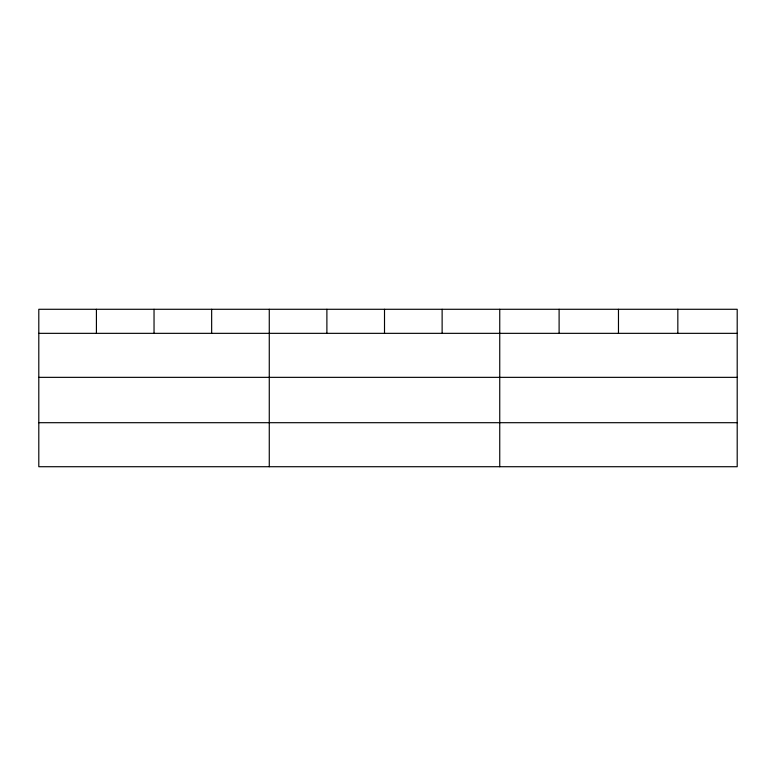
<?xml version="1.0" encoding="UTF-8"?>
<svg xmlns="http://www.w3.org/2000/svg" width="776" height="776" viewBox="0 0 776 776"><rect width="100%" height="100%" fill="white"/><g stroke="black" fill="none" stroke-linecap="round" stroke-linejoin="round"><path stroke-width="1.16" d="M737.2 377.349L737.2 309.285L38.8 309.285L38.8 466.715L737.2 466.715L737.2 377.349L38.8 377.349M38.8 333.34L737.2 333.34M38.8 422.697L737.2 422.697M677.836 309.285L677.836 333.34M618.472 309.285L618.472 333.34M559.108 309.285L559.108 333.34M499.744 309.285L499.744 466.715M442.126 309.285L442.126 333.34M384.508 309.285L384.508 333.34M326.89 309.285L326.89 333.34M269.272 309.285L269.272 466.715M211.654 309.285L211.654 333.34M154.036 309.285L154.036 333.34M96.418 309.285L96.418 333.34"/></g></svg>
